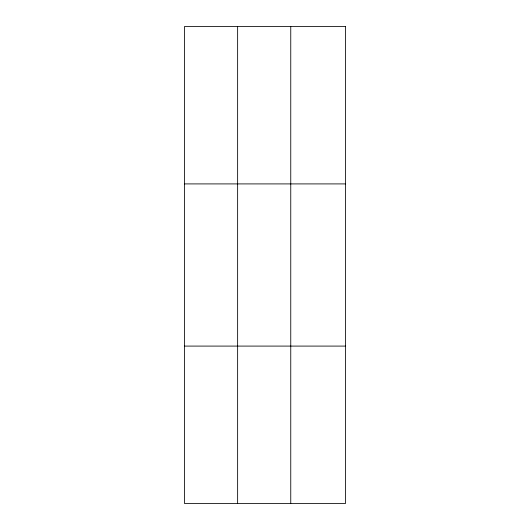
<?xml version="1.0" encoding="UTF-8"?>
<svg xmlns="http://www.w3.org/2000/svg" width="530" height="530" viewBox="0 0 530 530"><rect width="100%" height="100%" fill="white"/><g stroke="black" fill="none" stroke-linecap="round" stroke-linejoin="round"><path stroke-width="0.79" d="M184.506 183.91L345.494 183.91M184.506 346.09L345.494 346.09M290.758 26.5L290.758 503.5M237.632 26.5L237.632 503.5M345.494 26.5L345.494 503.5L184.506 503.5L184.506 26.5L345.494 26.5"/></g></svg>
